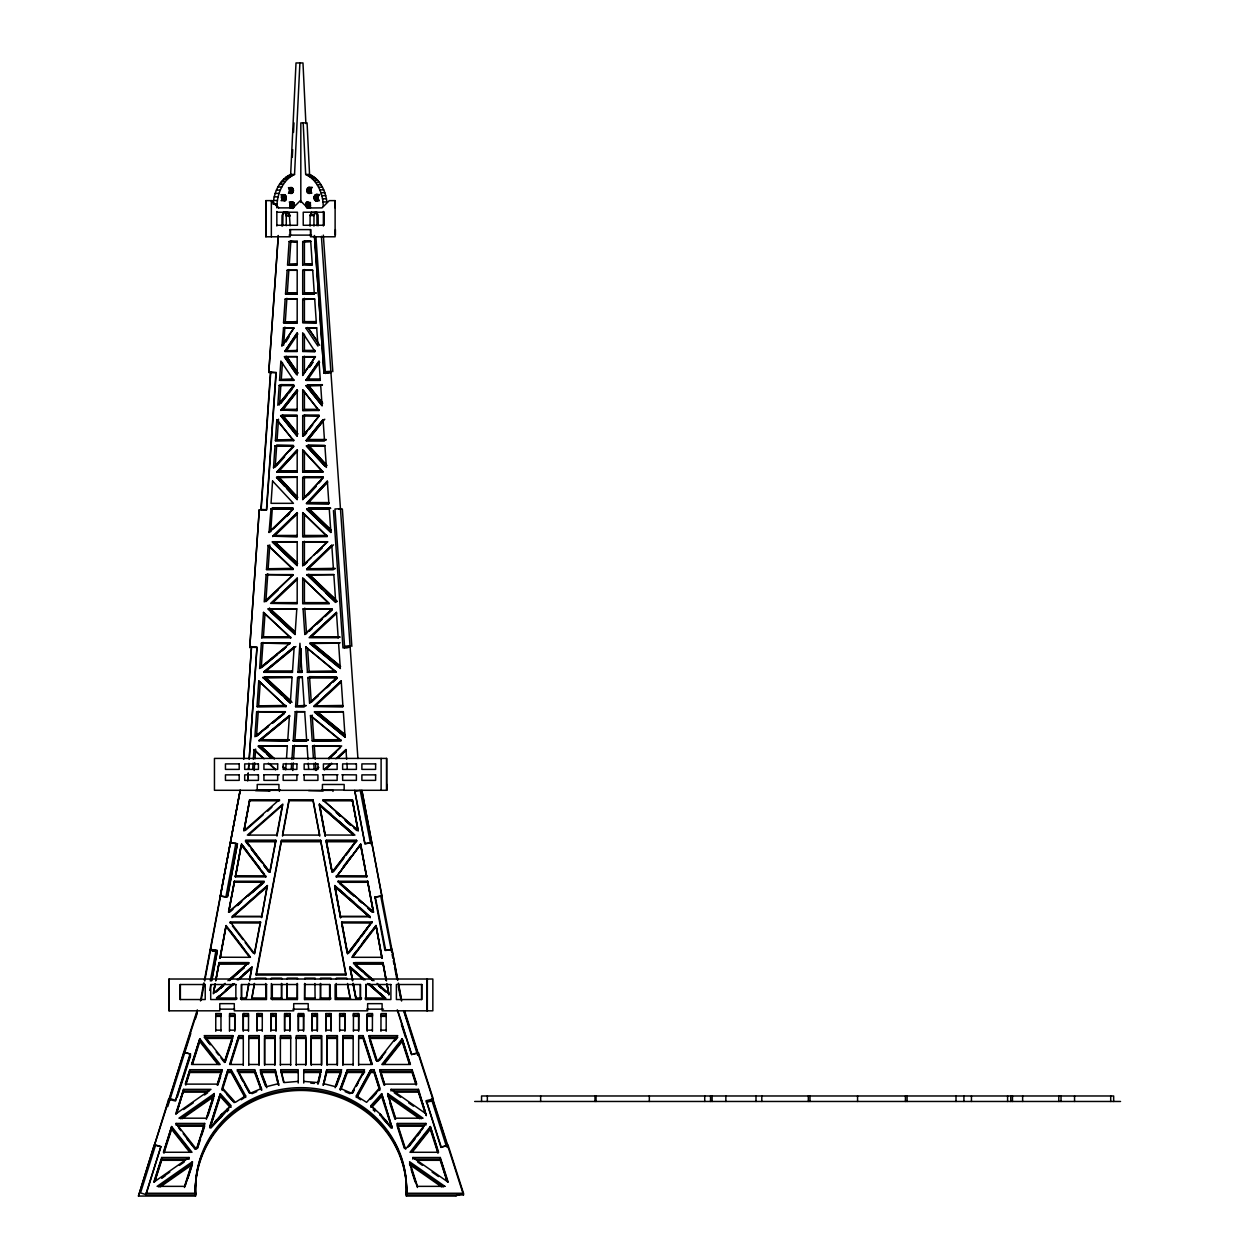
<?xml version="1.0" encoding="UTF-8"?>
<svg xmlns="http://www.w3.org/2000/svg" width="1259" height="1259" viewBox="0 0 1259 1259"><rect width="100%" height="100%" fill="white"/><g stroke="black" fill="none" stroke-linecap="round" stroke-linejoin="round"><path stroke-width="1.5" d="M169.068 1010.82L169.068 979.014L432.844 979.014L432.844 1010.82L382.107 1010.82L382.107 1003.659L367.628 1003.659L367.628 1010.82L308.203 1010.82L308.203 1003.659L293.709 1003.659L293.709 1010.82L234.284 1010.82L234.284 1003.659L219.79 1003.659L219.79 1010.82L169.068 1010.82L169.068 979.014M220.954 1031.294L220.986 1013.574L215.777 1013.574L215.745 1031.294M234.725 1031.294L234.725 1014.707M248.495 1031.294L248.527 1013.574L243.302 1013.574L243.302 1030.161L248.527 1030.161M262.265 1031.294L262.297 1013.574L257.072 1013.574L257.072 1030.161L262.297 1030.161M248.778 1065.334L248.81 1035.638L259.118 1035.638L259.102 1064.469L248.81 1064.469M264.61 1035.638L264.61 1064.469L274.918 1064.469L274.918 1035.638L264.61 1035.638L264.61 1037.29L274.918 1037.29L274.918 1035.638M290.184 229.61L290.184 236.786L265.838 236.786L265.838 200.622L271.645 200.622M270.842 1013.574L270.842 1030.161L276.067 1030.161L276.067 1013.574L270.842 1013.574L270.811 1031.294M284.613 1013.574L284.613 1030.161L289.822 1030.161L289.838 1013.574L284.613 1013.574L284.581 1031.294M297.187 536.602L297.187 512.618L272.715 536.224L297.187 536.602L272.715 536.224M284.314 485.927L276.587 477.287L297.187 477.287L297.187 499.697L286.895 488.681M297.187 410.497L297.187 389.834L280.993 410.104L297.187 410.497L280.993 410.104M297.187 356.643L297.187 375.103L284.503 356.643L297.187 356.643L284.503 356.643M297.187 322.76L297.187 299.075L285.148 299.075L283.543 322.76L297.187 322.76L283.543 322.76M297.187 293.976L297.187 270.276L287.146 270.276L285.525 293.976L297.187 293.976L285.525 293.976M297.187 241.492L297.187 265.177L287.524 265.177L289.129 241.492L297.187 241.885L289.129 241.492M298.383 1013.574L298.383 1030.161L303.592 1030.161L303.592 1013.574L298.383 1013.574L298.352 1031.294M302.695 578.149L302.695 603.785L329.228 603.785L302.695 578.149L329.228 603.391M310.973 557.847L302.695 565.716L302.695 541.716L327.56 541.716L313.743 555.219M302.695 536.602L302.695 512.618L327.214 536.224L302.695 536.602L327.214 536.602L302.695 512.618M302.695 436.306L302.695 415.596L319.251 415.596L302.695 436.306L319.251 415.974L302.695 415.596M302.695 410.497L302.695 389.834L318.905 410.497L302.695 410.497L318.905 410.104M302.695 293.976L302.695 270.276L312.72 270.276L314.325 293.976L302.695 293.976L314.325 293.976M304.41 541.323L304.41 564.961L307.165 562.332M311.256 1035.638L311.256 1064.469L321.564 1064.469L321.564 1035.638L311.256 1035.638L311.256 1037.29L321.564 1037.29L321.564 1035.638M312.153 1013.574L312.153 1030.161L317.362 1030.161L317.362 1013.574L312.153 1013.574L312.122 1031.294M325.924 1013.574L325.924 1030.161L331.133 1030.161L331.133 1013.574L325.924 1013.574L325.876 1031.294M327.057 1035.638L327.057 1064.469L337.365 1064.469L337.365 1035.638L327.057 1035.638L327.057 1037.29L337.365 1037.29L337.365 1035.638M339.647 1031.294L339.678 1013.574L344.903 1013.574L344.903 1030.161L339.678 1030.161M353.134 1065.334L353.181 1035.638L342.873 1035.638L342.873 1064.469L353.181 1064.469M353.417 1031.294L353.449 1013.574L358.673 1013.574L358.673 1030.161L353.449 1030.161M367.187 1031.294L367.187 1014.707M372.396 1031.294L372.444 1013.574L367.219 1013.574L367.219 1030.161L372.444 1030.161M386.167 1031.294L386.214 1013.574L380.989 1013.574L380.958 1031.294M322.43 790.29L322.43 784.483L344.163 784.483L344.163 790.29L386.623 790.29L386.623 758.406L214.455 758.406L214.455 790.29L333.005 790.353L333.005 791.392M427.037 1010.82L427.037 979.014M282.803 225.739L282.929 215.116L284.329 212.047M281.985 226.116L282.016 215.588L283.306 212.267M310.06 226.116L310.092 215.588L311.382 212.267M313.947 226.116L313.979 215.588L315.269 212.267M293.961 207.043L290.074 207.043L290.2 203.124L294.087 203.124C294.795 217.319 284.109 197.836 294.087 203.124M276.838 207.877C276.901 194.972 282.063 180.179 294.543 174.466L299.894 62.95M276.98 204.147L273.093 204.147C274.037 192.438 279.341 179.565 290.656 174.466L296.007 62.95L302.978 62.95L305.89 123.602M292.308 157.281L292.686 149.632M293.504 132.447L293.961 122.894M259.26 509.785L249.754 647.519L259.26 509.785L266.42 510.178L275.926 372.837L268.781 372.444L278.27 235.496M278.27 235.874L268.781 372.444M270.512 371.673L260.975 509.014M248.212 773.105L247.677 780.942L248.212 773.231M248.495 769.17L248.889 763.284M249.172 759.366L256.899 647.519L249.754 647.126M252.681 769.296L253.075 763.08M253.342 759.193L254.019 749.483L264.075 758.784M256.631 711.697L254.9 736.72L285.384 711.697L256.631 711.697L285.384 712.075L272.322 722.808M257.009 706.598L258.756 680.93L286.045 706.598L257.009 706.598L286.045 706.205M259.637 668.56L261.368 643.144L290.121 643.538L261.368 643.144M261.746 638.045L263.493 612.393L290.782 637.668L261.746 637.668M292.938 574.608L266.105 574.608L264.217 601.881L292.938 574.985L265.869 601.235M266.483 569.509L268.136 545.257L293.205 569.131L266.483 569.509L293.205 569.509L268.136 545.651M273.518 467.797L275.013 445.749L293.457 446.127L273.518 467.797L293.457 445.749M275.391 440.65L276.823 419.593L293.646 440.65L275.391 440.65L293.646 440.272M279.183 385.427L277.814 405.288L293.677 385.427L279.183 385.427L293.677 385.427M279.561 380.328L280.867 361.05L293.851 380.328L279.561 380.328L293.851 380.328M254.161 770.477L254.696 762.702M254.963 758.815L255.64 749.089M258.268 711.304L256.521 736.342L260.896 732.754M285.793 705.827L258.646 705.827L260.267 682.11M263.021 642.389L261.274 667.789L277.279 654.68M290.546 637.29L263.399 637.29L265.019 613.574M267.774 573.836L265.869 601.629L278.208 589.889M293.017 568.738L268.151 568.738L269.804 544.879M270.716 531.754L272.337 508.038L293.064 508.038M293.536 439.879L277.09 439.879L278.522 419.216M279.514 404.91L280.899 384.672L293.583 384.672M293.788 379.573L281.276 379.573L282.457 362.561M283.653 345.281L284.896 327.088M296.967 321.989L285.274 321.989L286.895 298.304M296.967 293.205L287.272 293.205L288.893 269.52M296.982 264.421L289.271 264.421L290.892 240.737M285.73 769.674L286.123 763.458M286.533 758.012L287.335 745.957L258.3 745.957L271.22 757.934M287.713 740.859L289.444 715.458L258.961 740.481L287.713 740.859L258.961 740.481M284.581 697.754L290.325 703.073L292.072 677.421L263.037 677.421L281.717 695.094M292.45 672.322L294.181 646.921L263.698 671.944L292.45 672.322L263.698 672.322L294.181 646.921M295.062 634.158L267.774 608.884L296.809 608.884L295.062 634.536L270.654 611.921M291.254 769.375L291.647 763.237M291.915 759.397L292.843 745.957L307.07 745.957L307.999 759.397M293.221 740.859L295.22 711.697L304.694 711.697L306.692 740.859L293.221 740.859L306.692 740.859M295.597 706.598L297.58 677.421L302.317 677.421L304.316 706.598L295.597 706.598L304.316 706.598M297.958 672.322L299.941 643.27L301.94 672.322L297.958 672.322L301.94 672.322M292.796 770.524L293.331 762.86M293.599 759.02L294.527 745.202M308.376 740.103L294.905 740.103L296.904 711.304M306 705.827L297.297 705.827L299.28 676.65L302.443 677.043M302.317 671.551L299.673 671.551L301.263 648.621M251.564 646.528L243.679 759.271L251.485 646.748M261.132 509.801L270.764 372.003L276.24 372.444L266.64 509.785L261.148 509.407M248.495 769.359L248.889 763.536M249.298 757.713L257.041 647.126L251.548 646.748M271.031 508.809L269.033 532.526L293.237 509.187L271.031 508.809L293.237 509.187M283.543 327.859L281.922 346.052L293.882 328.237L283.543 327.859L293.882 328.237M292.796 192.769L288.909 192.769L289.586 190.487L293.473 190.487C288.563 200.968 288.563 180.006 293.473 190.487M306.74 190.487C311.65 180.006 311.65 200.968 306.74 190.487L310.627 190.487L311.776 193.272M310.627 190.487L311.776 187.685L307.888 187.685M289.743 190.487L289.822 189.653M285.478 200.197L281.591 200.197L282.378 197.175L281.434 195.082L285.321 195.082C289.586 208.081 274.525 194.877 285.321 195.082M306.535 202.51L310.422 202.51L310.139 207.058L306.252 207.058C303.954 194.39 316.638 208.679 306.692 207.625L310.58 207.625M313.932 197.458C320.337 186.064 318.716 210.174 313.932 197.458L317.819 197.458L319.125 194.815L315.238 194.815M201.188 1000.181L204.32 983.279M204.729 981.029L240.107 790.196M210.332 980.966L215.997 950.388M235.842 843.294L225.896 897.038L220.482 896.03M200.511 1000.952L203.69 983.027M204.399 980.32L230.192 843.624M213.542 991.809L214.911 984.507M215.934 979.046L219.035 962.616L248.574 962.616L248.574 963.67L219.145 963.764L219.035 962.616M225.66 927.364L220.042 957.233L250.447 957.312L226.164 925.57L220.168 958.367M234.347 881.143L228.524 912.161L264.122 881.237L234.536 881.237L228.682 912.24L262.47 882.433M235.559 875.839L235.559 876.894L241.539 844.097L265.822 876.894L235.37 876.799L240.988 845.875M243.853 830.688L249.675 799.67L244.183 829.917M213.542 992.863L215.258 983.735M215.934 980.084L219.035 963.67L248.574 963.67M220.042 958.272L226.006 926.545L249.298 956.856M228.87 911.39L234.347 882.197L264.122 882.291L252.304 892.615M235.37 876.799L241.335 845.057L264.5 875.288M265.68 999.016L251.643 999.016L254.365 983.484M254.523 983.562L251.816 999.095L251.816 998.057M209.765 990.408L210.851 984.695M211.559 980.887L217.319 950.388L210.222 949.365M220.12 896.975L240.217 790.353L230.366 842.664L237.432 843.703L227.36 897.053L220.294 896.015L220.294 897.069M211.921 980.021L217.319 951.442L212 950.671M227.722 896.188L237.432 843.703M215.368 983.83L213.29 993.729L225.109 983.389M215.714 980.95L219.145 962.71L248.747 962.71L229.547 979.502M249.675 800.724L279.498 800.803L279.498 799.764L249.912 799.764L244.057 830.767L279.325 799.67M248.794 983.373L246.04 999.016L240.5 999.016M249.471 979.722L251.548 968.785M254.397 953.63L260.393 921.887L260.566 923.02L230.129 922.926M261.573 916.583L231.986 916.583L267.427 885.565L261.573 917.622L266.924 887.296M245.458 840.414L275.768 840.414L269.772 872.157L246.622 841.925M276.791 835.016L282.299 805.823M248.952 983.452L246.197 999.095L246.197 998.057L240.5 997.962M249.644 980.855L252.052 967.038L237.29 979.958M275.941 840.493L269.945 872.235L245.662 840.493L275.941 840.493L275.941 841.547L245.662 841.547L249.125 846.079M276.949 836.149L282.803 804.092L247.378 835.095L276.949 835.095M280.993 842.318L256.144 973.994L345.926 974.088L345.926 975.143L320.557 840.414L281.355 840.414M282.724 833.159L288.704 801.527M345.926 974.088L320.715 840.493L281.528 840.493L256.317 975.143L256.317 974.088M282.551 836.149L289.224 799.764L313.035 799.764L319.707 835.095L282.378 835.016M290.971 203.612L291.175 206.822M316.607 197.175L317.111 195.664M303.734 1083.023L303.734 1069.709L321.108 1069.709L317.866 1082.583L303.734 1081.371M317.866 1084.235L321.108 1069.709M318.307 1083.527L320.62 1074.336M326.773 1069.709L323.28 1085.242L326.773 1069.709L341.519 1069.709L335.823 1086.548M323.673 1084.644L326.726 1072.495L341.488 1072.495M167.73 1106.598L190.77 1033.56M195.428 1018.783L197.191 1013.196M227.942 1069.709L222.198 1087.697L235.37 1102.349L245.631 1095.818L231.2 1069.709L227.942 1069.709L222.198 1089.35M243.27 1065.334L243.302 1035.638L238.848 1035.638L229.626 1064.469L243.302 1064.469M209.828 1127.356L219.68 1096.573M230.208 1064.311L238.848 1035.638M210.41 1127.198L220.262 1096.416L229.878 1107.102M222.166 1090.483L227.91 1072.495L231.152 1072.495L244.702 1096.982M230.743 1063.65L238.817 1038.423L243.27 1038.423M153.96 1146.681L168.596 1099.375L175.52 1100.995L190.597 1054.003L183.672 1052.414L197.317 1009.891M168.675 1100.161L183.531 1053.862M154.542 1144.856L168.596 1101.027M183.672 1054.066L197.317 1011.544M138.459 1196.05L153.818 1146.477L138.459 1196.05L195.523 1196.05A105.567 100.673 0 0 1 300.948 1090.451A105.567 100.673 0 0 1 406.389 1196.05L456.026 1196.05M397.23 1009.907L411.504 1054.35L418.413 1052.729L433.269 1099.028L426.345 1100.649L441.201 1146.965L448.125 1145.328L463.485 1193.264L463.485 1194.917L406.421 1194.917A105.567 100.673 0 0 0 300.995 1089.318A105.567 100.673 0 0 0 195.554 1194.917L145.918 1194.917L160.884 1146.619L155.644 1144.95L140.536 1192.887L145.776 1194.539L160.884 1146.619L153.96 1145.029M177.251 1097.234L190.597 1055.656M189.102 1157.509L161.703 1157.509L153.803 1182.17L189.102 1157.509L189.102 1159.177L161.703 1159.177L154.369 1182.059M171.633 1126.537L163.387 1152.268L191.998 1152.268L171.633 1126.537L163.969 1152.095M183.562 1089.365L175.662 1114.01L210.961 1089.365L183.562 1089.365L176.748 1113.286M189.873 1069.709L185.246 1084.125L217.288 1084.125L221.914 1069.709L189.873 1069.709L185.828 1083.968M199.803 1038.722L191.541 1064.469L220.152 1064.469L199.803 1038.722L192.139 1064.28M154.322 1181.54L161.089 1160.42M164.52 1149.735L171.004 1129.512M176.748 1111.634L183.531 1090.499M185.781 1083.464L189.259 1072.652M192.108 1063.761L199.174 1041.712M176.229 1113.9L183.562 1091.018L208.994 1091.018M154.873 1181.43L161.656 1160.31L185.152 1160.31M163.938 1153.228L171.602 1129.323L189.558 1152.032M185.781 1085.116L189.826 1072.495L221.883 1072.495M192.69 1063.572L199.772 1041.523L217.728 1064.233M192.407 1161.695L184.506 1186.356L157.107 1186.356L192.407 1161.695L192.407 1163.363L158.713 1186.875M204.682 1123.437L196.435 1149.184L176.071 1123.437L204.682 1123.437L197.6 1147.154M214.266 1093.552L206.366 1118.197L178.967 1118.197L214.266 1093.552L207.499 1116.324M232.852 1035.638L224.59 1061.368L204.241 1035.638L232.852 1035.638L232.852 1037.29L204.241 1037.29L210.222 1044.86M184.475 1187.489L191.809 1164.606M196.986 1148.476L204.052 1126.412M206.334 1119.33L213.668 1096.447M217.256 1085.258L220.718 1074.446M232.223 1038.612L224.558 1062.502L220.97 1057.969M185.073 1186.246L191.84 1165.11M217.87 1083.968L221.914 1069.709M225.188 1061.18L232.254 1039.131M187.859 1178.581L191.809 1166.259M197.569 1148.287L200.527 1139.096M201.692 1135.429L204.65 1126.238L177.944 1126.238M208.018 1115.71L213.668 1098.1M217.838 1085.116L220.718 1076.099M225.141 1062.313L232.223 1040.264M209.86 1126.223L220.309 1093.646L231.105 1105.654L220.923 1114.892L210.961 1126.915L209.86 1126.223L209.86 1127.875L220.309 1093.646M341.519 1069.709L335.193 1086.596L323.28 1083.59M335.162 1087.729L340.859 1072.526M336.421 1085.998L340.859 1074.179M340.339 1088.421L347.358 1069.709L364.575 1069.709L351.576 1093.221L340.339 1088.421L340.339 1090.074L347.358 1069.709M340.308 1089.554L346.681 1072.542M340.953 1089.507L347.327 1072.495L364.543 1072.495M290.908 207.058L291.018 203.124M316.717 199.803L316.843 195.885M352.457 1092.686L354.314 1089.318M356.171 1085.966L363.615 1072.526M352.504 1093.205L354.361 1089.838M356.218 1086.486L358.075 1083.118M362.718 1074.714L364.575 1071.362L347.358 1071.362M356.344 1095.834L370.791 1069.709L374.033 1069.709L379.777 1087.697L366.605 1102.349L356.344 1095.834L356.344 1097.486L370.791 1069.709M358.123 1093.693L362.623 1085.541M364.433 1082.268L368.95 1074.116M357.21 1096.982L370.76 1072.495L374.002 1072.495L379.746 1090.483M281.922 345.674L293.882 327.859M285.824 342.039L289.082 336.798M297.187 333.163L284.849 351.544L297.187 351.544L297.187 332.785L284.849 351.167L297.187 351.167M297.155 350.789L286.58 350.789L297.879 333.934M302.695 375.103L315.38 356.643L302.695 356.643L302.695 375.481L315.38 356.643M309.698 366.652L312.862 362.025M309.698 367.03L312.862 362.419M306.016 379.95L319.015 361.05L320.321 380.328L306.016 380.328L320.321 380.328M306.016 380.328L319.015 361.427M319.66 362.246L307.747 379.573L320.258 379.573M280.033 184.695L281.638 182.382M210.914 1128.048L228.461 1108.88M371.956 921.966L347.673 953.708L341.693 921.966L371.956 921.966L361.553 936.617M349.986 951.741L359.24 939.639M376.063 925.585L351.796 957.312L382.044 957.312L376.063 925.585L382.044 958.367M352.945 956.856L376.063 926.624M356.423 840.414L332.124 872.141L326.144 840.414L356.423 840.414L356.423 841.453L326.144 841.453L326.144 840.414M356.627 840.493L332.297 872.235L326.317 840.493L356.627 840.493L346.194 855.144M333.462 871.779L343.88 858.166M343.188 866.68L351.277 856.104M360.735 844.097L336.421 876.894L360.735 844.097L366.715 876.894L336.247 876.799L360.53 845.057L366.526 876.799L366.526 875.745M348.664 953.157L371.798 921.887L347.515 953.63L341.693 921.966M352.788 955.723L356.25 951.174M362.041 943.62L370.13 933.045M352.788 956.761L375.922 925.491L381.902 958.272M378.55 1060.991L385.742 1051.91M394.114 1041.303L396.506 1038.282M379.777 1059.999L382.185 1056.962M395.342 1040.312L397.734 1037.29L369.139 1037.29L369.139 1035.638L397.734 1035.638L377.385 1061.368L369.139 1035.638M402.172 1038.738L381.823 1064.469L410.434 1064.469L402.172 1038.738L409.836 1064.28M385.38 1061.054L387.772 1058.032M383.019 1064.61L402.172 1040.39M384.184 1064.233L402.14 1041.523L409.222 1063.572M425.904 1123.437L405.555 1149.184L397.293 1123.437L425.904 1123.437L425.904 1125.09M407.916 1147.279L423.48 1127.608M409.144 1146.288L415.14 1138.718M417.532 1135.697L419.924 1132.659M430.342 1126.537L409.993 1152.284L438.604 1152.284L430.342 1126.537L438.022 1152.095M414.746 1147.358L425.511 1133.729M411.189 1152.41L430.342 1128.19M412.354 1152.032L430.31 1129.323L437.975 1153.228M279.026 404.155L293.677 385.821M280.741 403.006L294.181 386.198M280.741 403.384L286.847 395.751M289.287 392.698L291.726 389.629M280.993 410.497L297.187 389.834M297.108 409.726L282.708 409.726L296.605 391.958M282.708 409.726L297.753 390.904M309.147 429.35L312.688 424.991M306.771 432.64L304.41 435.535L304.41 414.825M306.236 440.272L323.075 419.593L324.507 440.65L306.236 440.65L324.507 440.65M306.236 440.65L323.075 419.593M326.207 439.879L307.951 439.879L322.383 421.781M307.951 439.879L324.775 419.216M224.653 1112.925L215.163 1123.044L215.163 1121.391M370.162 1099.485L379.746 1088.83L374.568 1072.637M371.389 1098.666L376.189 1093.347M381.682 1095.283L370.87 1107.306L370.87 1105.654L381.682 1093.63L392.116 1127.875L381.682 1093.63M372.034 1107.102L381.634 1096.432L391.502 1127.198M276.539 465.201L284.534 456.545M289.853 450.769L293.851 446.426M284.534 456.923L275.217 467.042L276.712 444.978L293.331 445.371M276.949 471.795L297.187 449.809L297.187 472.172L276.949 472.172L297.187 471.795M276.949 472.172L297.187 450.187M296.384 451.792L278.632 471.023L297.077 471.023M297.643 450.801L278.632 471.417L297.077 471.417M302.695 499.304L323.311 477.287L302.695 477.287L302.695 499.697L323.311 477.665L302.695 477.665M305.701 497.163L315.993 486.147M318.574 483.393L321.155 480.639M308.266 494.803L315.993 486.541M327.34 481.41L306.441 503.71L328.882 503.71L306.441 503.332L327.34 481.017L328.882 503.71M309.478 501.161L326.427 483.047M327.718 482.04L308.172 502.939L328.709 502.939M283.385 180.289L291.49 174.466M269.033 532.148L293.237 508.809M273.408 528.78L289.57 513.231M286.879 516.206L289.57 513.609M272.715 536.602L297.187 513.011M297.03 535.846L274.399 535.846L289.381 521.037M292.104 518.409L296.195 514.475M274.399 535.846L297.549 513.546M327.56 541.716L302.695 565.716M316.827 553.142L322.335 547.885M306.677 569.131L331.794 545.257L333.446 569.509L306.677 569.509L333.446 569.509M297.187 578.51L272.369 602.636L297.014 602.636M306.677 569.509L331.794 545.257M297.517 579.093L272.369 603.014L297.014 603.014M335.114 568.36L308.392 568.738L333.462 544.879M304.82 634.158L332.156 608.884L303.073 608.884L332.156 609.262L304.82 634.536L303.073 608.884M309.415 631.105L312.279 628.446M316.591 624.464L322.335 619.145M325.215 616.485L332.392 609.828M338.199 638.045L336.452 612.393L309.116 637.668L338.199 637.668M310.548 636.724L336.452 612.393M336.672 613.338L310.816 637.29L339.851 637.29M309.572 703.073L336.924 677.421L307.825 677.421L309.572 703.073L336.924 677.798L307.825 677.798M318.448 695.66L311.272 702.317L309.525 676.65L336.625 677.043M327.072 687.682L329.952 685.022M332.817 682.362L337.129 678.365M341.205 680.93L313.869 706.205L342.952 706.598L313.869 706.598L341.205 680.93L342.952 706.598M342.653 705.449L315.553 705.827L341.409 681.89M315.773 769.91L318.653 767.25M328.725 757.934L341.677 745.957L312.578 745.957L339.741 746.351M318.653 767.628L316.009 770.477L315.474 762.702M328.945 758.5L340.229 747.673M328.945 758.878L336.122 752.237M324.381 769.422L330.126 764.103M335.885 758.784L345.957 749.483L346.634 759.193M324.381 769.816L331.573 763.159M337.522 758.028L345.957 749.86M326.034 769.044L331.778 763.725M337.522 758.406L346.146 750.427M214.675 992.344L223.52 984.585M227.942 980.714L248.574 962.616M216.139 992.092L223.52 985.64M229.406 980.462L244.152 967.541M219.459 995.381L216.501 997.962L236.96 998.057M225.345 990.219L229.767 986.332M243.034 974.702L250.415 968.25M238.612 979.628L250.415 969.304M245.332 830.452L263.068 814.935M267.679 811.142L271.928 807.176M248.857 834.859L282.645 805.052M230.004 911.925L232.946 909.328M237.384 905.457L241.807 901.586M247.708 896.408L262.47 883.488M237.542 905.536L240.485 902.955M256.93 894.519L259.889 891.939M233.308 916.253L267.427 885.565M231.986 917.622L267.427 886.619M220.687 988.315L223.63 985.734M229.547 980.556L244.309 967.636M232.852 983.846L216.611 999.095L234.331 983.594L216.501 999.016L236.802 999.016M238.769 979.722L252.052 967.038M259.637 668.167L290.121 643.144M261.085 667.364L285.762 647.11M262.738 666.216L286.013 647.157M281.638 651.108L284.55 648.731M266.798 669.977L294.433 647.346M295.896 646.528L265.35 671.551L292.23 671.551M256.348 735.901L269.41 725.184M257.985 734.768L268.167 726.427M272.526 722.839L284.156 713.318M265.256 729.181L268.167 726.805M272.526 723.233L284.156 713.696M258.961 740.859L289.444 715.836M289.397 740.103L260.597 740.103L267.868 733.761M270.779 731.369L289.68 715.883M260.597 740.103L289.68 716.261M183.641 1109.557L193.272 1102.821M204.509 1094.984L207.719 1092.749M191.761 1110.375L196.577 1107.007M180.572 1118.732L214.266 1095.204M182.13 1118.747L214.235 1096.337M161.829 1178.219L165.039 1175.969M161.781 1177.7L169.808 1172.098M179.439 1165.378L184.255 1162.01M160.271 1186.907L192.375 1164.496M241.209 1099.752L244.136 1097.895M392.116 1126.223L391.03 1126.915L381.068 1114.892L370.87 1105.654M261.636 1088.421L250.415 1093.221L237.4 1069.709L254.617 1069.709L261.636 1090.074L254.617 1069.709M251.973 1093.678L256.789 1091.616M413.519 1054.271L417.012 1053.169L403.604 1010.662M431.821 1100.13L426.565 1101.782L440.965 1147.437L446.205 1145.784M456.167 1195.672L461.423 1194.02M278.711 1083.59L266.782 1086.596L260.456 1069.709L275.217 1069.709L278.711 1085.242L275.217 1069.709M433.269 1100.681L426.345 1102.302L426.345 1100.649M370.382 842.743L364.984 843.782L354.818 791.47L360.216 790.416L370.587 843.766M380.753 896.093L375.355 897.132L385.726 950.482L391.124 949.428M374.899 898.092L374.899 897.053L381.949 896.015L361.852 790.259L397.687 980.415M298.241 1081.371L284.109 1082.583L280.867 1069.709L298.241 1069.709L298.241 1083.023M325.357 371.673L330.834 371.295M325.389 372.066L330.865 371.688M340.449 508.636L334.957 509.014L344.698 648.243M344.573 646.371L350.049 645.977M344.588 646.764L350.081 646.386M323.956 373.215L331.101 372.444L323.956 373.215L314.435 235.874M338.765 509.218L342.354 509.014L351.843 646.371M346.555 647.708L350.112 647.126L342.983 647.913L333.446 510.572M290.656 174.466L294.543 174.466M305.669 174.466L309.557 174.466C320.179 179.156 325.53 190.975 326.899 201.928L323.012 201.928C321.643 190.975 316.308 179.156 305.669 174.466L303.183 122.894M307.825 175.52L311.713 175.52M288.169 175.709L292.057 175.709M309.919 176.842L313.806 176.842M285.793 177.314L289.68 177.314M311.902 178.448L315.789 178.448M283.558 179.282L287.445 179.282M313.774 180.289L317.661 180.289M281.465 181.564L285.352 181.564M315.521 182.382L319.408 182.382M279.577 184.16L283.464 184.16M317.126 184.695L321.014 184.695M277.877 187.009L281.764 187.009M308.439 187.371L312.326 187.371M318.558 187.198L322.446 187.198M288.437 187.685L292.324 187.685M292.796 188.205L288.909 188.205L290.042 192.092M307.416 188.205L311.303 188.205M289.271 188.866L293.158 188.866M307.054 188.866L310.942 188.866M289.507 189.653L293.394 189.653M306.818 189.653L310.705 189.653M319.833 189.889L323.72 189.889M276.413 190.109L280.301 190.109M289.507 191.321L293.394 191.321M306.818 191.321L310.705 191.321M289.271 192.092L293.158 192.092M307.054 192.092L310.942 192.092M307.416 192.769L311.303 192.769M320.919 192.721L324.806 192.721M288.437 193.272L292.324 193.272M275.186 193.414L279.073 193.414M280.914 194.704L284.802 194.704M315.804 194.563L319.692 194.563M314.734 195.255L318.621 195.255M281.874 195.664L285.762 195.664M321.816 195.696L325.703 195.696M314.325 195.885L318.212 195.885M282.189 196.373L286.076 196.373M314.058 196.624L317.945 196.624M274.226 196.876L278.113 196.876M282.378 197.175L286.265 197.175M282.394 198.009L286.281 198.009M313.947 198.292L317.835 198.292L319.298 200.763L315.411 200.763M282.268 198.828L286.155 198.828M322.524 198.78L326.411 198.78M314.136 199.095L318.023 199.095M282 199.583L285.887 199.583M314.451 199.803L318.338 199.803M273.518 200.48L277.405 200.48M314.892 200.37L318.779 200.37M281.087 200.653L284.975 200.653M310.469 229.61L310.469 236.786L335.114 236.786L335.114 200.622L329.307 200.622L322.068 207.877L307.212 208.003M289.287 202.054L293.174 202.054M289.79 202.51L293.677 202.51M306.126 203.124L310.013 203.124M290.467 203.879L294.354 203.879M305.858 203.879L309.745 203.879M290.593 204.698L294.48 204.698M305.732 204.698L309.62 204.698M290.577 205.532L294.464 205.532M305.748 205.532L309.635 205.532M290.388 206.334L294.276 206.334M305.937 206.334L309.824 206.334M289.633 207.625L293.52 207.625M271.346 236.786L271.346 200.637L278.585 207.877L293.079 207.877L300.319 200.622L307.574 207.877M276.838 212.22L297.423 212.22L297.423 225.267L276.838 225.267M284.739 212.047L289.24 212.913L290.152 225.739M311.178 212.551L315.065 212.551M284.959 212.315L289.051 212.598M285.163 212.598L289.24 212.913M310.281 214.644L314.168 214.644M285.352 212.913L286.155 215.116L290.042 215.116M310.092 215.588L313.979 215.588M286.155 215.116L286.249 216.06L290.137 216.06M289.68 229.61L310.768 229.61L310.768 235.118M289.114 235.118L311.571 235.118M290.892 241.114L297.313 241.114M304.41 241.114L310.863 241.114M302.695 264.799L312.326 265.177L310.721 241.492L302.695 241.492L302.695 265.177M302.695 241.885L310.721 241.492M296.982 264.028L289.271 264.421M304.41 264.028L312.153 264.028M312.153 264.421L304.41 264.421L304.41 240.737M296.967 292.828L287.272 293.205M304.41 292.828L316.072 292.828M316.072 293.205L304.41 293.205L304.41 269.52M316.324 322.76L314.703 299.075L302.695 299.075L302.695 322.76L316.324 322.76L302.695 322.383M302.695 299.453L314.703 299.075M296.967 321.612L285.274 321.989M304.41 321.612L316.119 321.612M316.119 321.989L304.41 321.989L304.41 298.304M306 327.859L316.701 327.859L317.945 346.052L306 328.237L316.701 327.859M297.155 350.395L286.58 350.789M304.41 350.395L314.986 350.395M314.986 350.789L304.41 350.789L304.41 334.249M302.695 351.167L315.018 351.544L302.695 351.544L302.695 332.785L315.018 351.544M302.695 357.037L315.38 357.037M292.009 379.179L281.276 379.573M307.747 379.179L320.258 379.179M322.572 403.384L307.92 385.049L322.414 384.672M293.583 385.049L280.899 384.672M307.92 385.049L322.414 385.049M306.205 385.427L320.699 385.427L322.084 405.681L306.205 385.821L322.084 405.681M306.205 385.821L320.699 385.427M282.708 409.348L297.108 409.348M304.41 409.348L317.016 409.348M318.81 409.726L304.41 409.726L304.41 391.297M297.077 415.202L282.346 415.202L297.738 434.087M304.41 415.202L319.125 415.202M280.631 415.596L297.187 415.596L297.187 436.306L280.631 415.596L297.187 435.913M280.631 415.974L297.187 415.974M293.536 439.501L277.09 439.879M307.951 439.501L326.207 439.501M326.758 465.201L308.14 444.978L324.743 445.371M324.885 445.749L306.425 445.749L326.396 467.419L324.885 445.749L306.425 446.127L325.058 466.349M293.457 446.127L275.013 445.749M304.41 471.023L320.982 471.023M322.823 471.417L304.41 471.417L304.41 451.257M302.695 471.795L322.965 471.795L302.695 449.793L302.695 472.172L322.965 472.172L302.695 450.187M297.045 476.893L278.286 476.893L297.628 497.557M304.41 476.893L323.138 476.893M276.587 477.665L297.187 477.287M308.172 502.561L328.709 502.561M308.361 508.038L330.566 508.038M293.064 508.431L272.337 508.038M330.566 508.431L308.361 508.431L331.211 530.464M306.645 508.809L329.26 508.809L330.881 532.526L306.645 509.187L330.881 532.148M306.645 509.187L329.26 508.809M274.399 535.453L297.03 535.453M304.41 535.453L327.01 535.453M327.01 535.846L304.41 535.846L304.41 513.829M297.187 542.094L272.353 542.094L297.187 565.716L297.187 541.716L272.353 541.716L297.187 565.338M327.56 542.094L302.695 541.716M293.017 568.36L268.151 568.738M308.392 568.738L335.114 568.738M322.021 589.338L306.928 574.608L333.824 574.608L335.728 602.384L326.128 593.257M292.938 574.985L266.105 574.608M306.928 574.985L333.824 574.608M304.41 602.636L327.198 602.636M327.198 603.014L304.41 603.014L304.41 579.313M269.709 609.262L296.809 608.884M290.546 636.897L263.399 637.29M310.816 636.897L339.851 636.897M263.021 642.767L289.9 642.767M340.229 642.767L311.477 642.767L340.512 666.609M340.323 668.56L338.577 643.144L309.777 643.144L340.323 668.183M265.35 671.173L292.23 671.173M302.317 671.173L299.673 671.551M334.06 671.173L309.147 671.551L335.98 671.551M336.247 671.944L307.448 672.322L336.247 671.944L305.701 646.906L336.247 672.322M291.836 677.043L264.689 677.043L292.025 702.317M263.037 677.798L292.072 677.421M285.793 705.449L258.646 705.827M306 705.449L297.297 705.827M315.553 705.827L342.653 705.827M314.53 711.697L343.345 711.697L345.076 737.097L314.53 712.075L345.076 737.097M314.53 712.075L343.345 711.697M260.597 739.71L289.397 739.71M308.376 739.71L294.905 740.103M340.717 739.71L313.884 739.71L340.717 740.103M312.201 740.859L341 740.481L310.469 715.458L312.201 740.859L341 740.859L310.469 715.836M263.886 774.757L279.372 774.757M298.147 774.757L283.165 774.867L283.165 780.36L296.904 780.36L296.904 774.867M303.608 774.757L317.913 774.867L317.913 780.36L304.159 780.36L304.159 774.867M322.493 774.757L338.01 774.757M341.897 774.757L356.391 774.867L356.391 780.36L342.637 780.36L342.637 774.867M256.411 789.991L280.316 789.991M321.627 789.991L344.258 789.991M255.561 790.652L270.04 791.03M308.628 790.652L323.122 791.03M352.394 799.764L322.76 799.764L358.233 830.783L352.394 799.764L357.886 829.996M322.76 800.803L352.394 800.803M325.121 835.016L354.912 835.095L319.44 804.092L325.294 836.149M245.458 841.453L275.768 841.453L275.768 840.414M281.355 841.453L320.557 841.453L320.557 840.414M356.627 841.547L326.317 841.547L326.317 840.493M235.37 875.745L265.822 875.839M336.247 875.745L366.715 875.839M338.12 881.237L367.722 881.237L373.561 912.256L338.12 881.237L351.418 893.921M338.12 882.291L367.722 882.291L373.215 911.469M233.686 916.489L261.416 916.489M368.242 916.489L340.497 916.489L340.497 917.543L334.642 886.525L370.083 917.543M340.67 916.583L370.24 916.583L334.815 885.565L340.67 917.622L334.815 885.565M230.287 921.966L260.566 921.966L254.57 953.708L230.287 921.966L230.287 923.02M341.519 922.926L371.956 923.02M355.18 962.616L382.925 962.616L386.025 980.084M355.18 963.67L382.925 963.67L386.135 980.179M353.496 963.764L383.051 963.764L382.925 962.616M256.144 975.048L345.769 975.048M236.157 984.522L210.709 984.522L210.709 999.536L235.858 999.536L235.858 984.522M266.798 984.522L241.35 984.522L241.35 999.536L266.499 999.536L266.499 984.522M297.454 984.522L271.991 984.522L271.991 999.536L297.14 999.536L297.281 983.484M304.458 984.522L329.905 984.522L329.905 999.536M251.643 997.962L265.854 998.057M271.173 997.962L281.654 998.057M286.989 997.962L297.454 998.057M304.615 997.962L315.096 998.057M320.431 997.962L330.897 998.057M336.232 997.962L350.427 998.057L350.427 999.095L347.547 983.484M361.585 998.057L355.872 997.962L356.045 999.095L353.118 983.373M365.126 997.962L385.569 998.057L385.569 999.095L367.88 983.594M271.173 999.016L281.481 999.016L281.481 983.484M297.281 999.016L286.989 999.016L286.989 983.484M304.615 999.016L314.923 999.016M330.739 999.016L320.431 999.016L320.431 983.484M336.232 999.016L350.27 999.016L350.27 997.962M361.427 999.016L355.872 999.016L353.118 984.412M365.126 999.016L385.474 999.016M219.695 1009.151L234.662 1009.151M292.906 1009.151L309.006 1009.151M366.81 1009.151L383.491 1009.151M220.986 1015.226L215.777 1015.226L215.777 1013.574M229.547 1015.226L234.756 1015.226M243.302 1015.226L248.527 1015.226M257.072 1015.226L262.297 1015.226M270.842 1015.226L276.067 1015.226M284.613 1015.226L289.838 1015.226M298.383 1015.226L303.592 1015.226M312.153 1015.226L317.362 1015.226M325.924 1015.226L331.133 1015.226M339.678 1015.226L344.903 1015.226M353.449 1015.226L358.673 1015.226M367.219 1015.226L372.444 1015.226M380.989 1015.226L386.214 1015.226M215.745 1016.359L220.954 1016.359L220.986 1013.574M229.5 1016.359L234.725 1016.359M243.27 1016.359L248.495 1016.359M257.041 1016.359L262.265 1016.359M270.811 1016.359L276.02 1016.359M284.581 1016.359L289.79 1016.359M298.352 1016.359L303.561 1016.359M312.122 1016.359L317.331 1016.359M325.876 1016.359L331.101 1016.359M344.872 1016.359L339.647 1016.359L339.678 1013.574M358.642 1016.359L353.417 1016.359L353.449 1013.574M367.187 1016.359L372.396 1016.359L372.444 1013.574M380.958 1016.359L386.167 1016.359L386.214 1013.574M215.777 1030.161L220.986 1030.161M229.547 1030.161L234.756 1030.161L234.756 1013.574L229.547 1013.574L229.5 1031.294M380.989 1030.161L386.214 1030.161M358.673 1064.469L372.349 1064.469L363.127 1035.638L358.673 1035.638L358.642 1065.334M238.848 1037.29L243.302 1037.29M248.81 1037.29L259.118 1037.29L259.118 1035.638M280.411 1037.29L290.719 1037.29M296.211 1037.29L305.764 1037.29M353.181 1037.29L342.873 1037.29L342.873 1035.638M358.673 1037.29L363.127 1037.29L371.767 1064.311M206.114 1038.423L232.805 1038.423M248.778 1038.423L259.071 1038.423L259.071 1065.334M280.379 1038.423L290.687 1038.423M296.18 1038.423L305.732 1038.423L305.732 1065.334M353.134 1038.423L342.841 1038.423L342.841 1065.334M358.642 1038.423L363.096 1038.423L371.169 1063.65M369.107 1038.423L395.798 1038.423M280.411 1064.469L290.719 1064.469M296.211 1064.469L305.764 1064.469L305.764 1035.638L296.211 1035.638L296.18 1065.334M380.061 1069.709L412.118 1069.709L416.745 1084.125L384.687 1084.125L380.061 1069.709L384.656 1085.258M189.873 1071.362L221.914 1071.362M227.942 1071.362L231.2 1071.362L245.631 1097.486L245.631 1095.818M254.617 1071.362L237.4 1071.362L237.4 1069.709M275.217 1071.362L260.456 1071.362L260.456 1069.709M298.241 1071.362L280.867 1071.362L280.867 1069.709M303.734 1071.362L321.108 1071.362M326.773 1071.362L341.519 1071.362M370.791 1071.362L374.033 1071.362L379.777 1089.35M380.061 1071.362L412.118 1071.362L416.162 1083.983M239.289 1072.495L254.586 1072.495L260.959 1089.507M260.424 1072.495L275.186 1072.495L278.239 1084.644M280.836 1072.495L298.21 1072.495M303.702 1072.495L321.076 1072.495M380.029 1072.495L412.071 1072.495L416.131 1085.116M391.03 1091.018L391.03 1089.365L418.429 1089.365L426.329 1115.663L418.429 1091.018L392.981 1091.018M183.531 1092.151L207.011 1092.151M394.901 1092.151L418.381 1092.151L425.164 1113.286M474.674 1101.468L1120.541 1101.468M204.682 1125.09L176.071 1125.09L176.071 1123.437M397.293 1123.437L397.293 1125.09L424 1125.09M423.968 1126.223L397.262 1126.223L404.344 1148.287M412.873 1157.525L440.288 1157.525L448.188 1182.17L412.873 1157.525L412.873 1159.177M414.841 1159.177L440.288 1159.177L447.637 1182.059M416.76 1160.31L440.241 1160.31L447.024 1181.43M195.523 1196.05L195.554 1193.264A105.567 100.673 0 0 1 300.995 1087.666A105.567 100.673 0 0 1 406.421 1193.264L463.485 1193.264M145.918 1193.264L195.554 1193.264M310.768 1083.118L314.309 1083.417M230.397 842.586L235.795 843.593M210.583 949.475L215.981 950.466M212.189 950.828L215.793 951.505M184.837 1052.351L190.078 1054.003L175.489 1100.303L170.233 1098.651M345.123 1091.616L349.923 1093.678M357.776 1097.895L360.703 1099.752M391.03 1089.365L426.329 1114.01M394.193 1092.749L400.614 1097.218M408.64 1102.821L413.456 1106.189M387.709 1093.552L423.024 1118.197L395.609 1118.197L387.709 1093.552L387.709 1095.204L421.419 1118.732M387.678 1096.337L419.766 1118.747M417.658 1162.01L422.473 1165.378M432.105 1172.098L438.525 1176.583M443.278 1186.891L409.568 1163.363L417.437 1187.489M409.537 1164.496L441.626 1186.891M338.86 667.364L309.777 643.538L338.577 643.144M312.94 643.585L340.512 666.216M317.677 712.122L345.249 734.752M317.677 712.5L345.249 735.146M336.059 812.433L340.497 816.32M344.935 820.191L350.836 825.369M353.795 827.95L356.753 830.531M319.44 805.13L353.433 834.859M339.442 882.433L373.404 912.161L367.549 881.143M339.442 883.488L354.204 896.408M368.966 909.328L371.924 911.909L367.659 908.132M339.08 889.358L344.982 894.519M349.42 898.391L353.842 902.278M354.818 963.922L374.017 980.714M378.44 984.585L388.779 993.634M356.297 966.251L362.199 971.429M365.157 974.01L372.538 980.478M378.44 985.64L385.836 992.092M363.316 978.573L350.018 966.943L352.599 980.855L350.018 967.998L363.316 979.628M369.217 983.751L375.135 988.913M379.557 992.8L383.995 996.672M367.754 983.499L383.995 997.726M373.451 1108.88L374.757 1110.013M324.067 800.96L358.012 830.688L352.158 799.67L352.158 800.724M337.349 813.644L340.308 816.225M346.209 821.387L350.632 825.274M328.127 811.756L331.086 814.337M338.466 820.805L353.228 833.726M353.228 834.764L319.267 805.052L325.121 836.055M358.799 900.374L361.742 902.955M334.815 886.619L370.24 917.622M372.664 979.502L353.496 962.71L383.051 962.71L386.482 980.95M377.086 983.389L388.889 993.729L387.174 984.601M354.975 965.055L372.664 980.556M378.566 985.718L381.508 988.315M363.458 979.722L350.191 967.038L364.937 979.958M369.359 983.846L385.569 998.057M269.442 608.113L295.346 632.065M269.442 608.49L295.346 632.443M290.782 638.045L263.493 612.393M264.689 676.65L290.577 700.602M263.037 677.421L290.325 703.073M286.045 706.598L258.756 680.93M261.368 746.524L274.32 758.5M282.945 766.479L285.824 769.139M259.921 745.58L274.32 758.878M282.945 766.873L285.824 769.532M264.044 751.67L258.3 746.351L287.335 745.957M266.924 754.33L271.22 758.311M269.819 764.103L275.564 769.438M254.019 749.86L262.627 757.839M268.387 763.159L275.564 769.816M275.422 542.251L297.533 563.261M310.044 575.143L334.642 598.529M275.422 542.645L297.533 563.639M308.675 574.23L337.381 601.503M306.928 574.608L335.728 602.384M309.714 509.344L331.211 530.086M271.346 200.622L278.585 207.877M278.286 476.516L297.628 497.163M276.587 477.287L297.187 499.304M308.14 445.371L326.758 465.594M382.201 1117.315L390.998 1128.048M382.232 1117.835L386.828 1123.044L386.828 1121.391M222.166 1088.83L232.946 1100.822M226.982 1094.669L234.174 1102.664M220.309 1095.299L231.105 1107.306M316.717 212.047L318.118 215.116L318.244 225.739M315.49 212.047L316.89 215.116L317.016 225.739M282.346 414.825L297.738 433.71M276.823 419.987L293.646 440.65M307.92 384.672L322.572 403.006M318.905 410.497L302.695 389.834M206.602 1039.792L208.994 1042.83M216.17 1051.91L218.578 1054.932M199.803 1040.375L218.956 1064.61M178.432 1127.608L180.824 1130.629M183.216 1133.667L195.192 1148.806M186.851 1138.718L195.224 1149.31M178.778 1136.751L188.362 1148.869M171.633 1128.19L190.801 1152.41M251.249 849.022L259.354 859.598M263.981 865.641L268.623 871.684M242.499 845.529L248.291 853.083M250.604 856.104L259.873 868.191M262.187 871.212L264.5 874.234M251.438 849.101L261.856 862.698M264.17 865.736L268.797 871.779M265.822 876.894L241.539 844.097M232.443 925.963L243.003 939.655M245.159 942.582L253.421 953.252M230.633 931.534L244.514 949.664M247.976 954.212L250.289 957.233M287.288 357.414L297.864 372.806M286.234 356.266L297.864 373.183M284.503 357.037L296.133 373.954M308.801 328.709L317.504 341.661M307.715 327.482L319.676 345.281M238.297 1072.526L249.439 1092.686M241.13 1078.082L242.987 1081.434M244.844 1084.802L249.487 1093.205M232.962 1074.116L234.772 1077.374M239.289 1085.541L241.083 1088.799M261.054 1072.526L266.751 1087.729M261.085 1073.046L266.153 1086.548M261.054 1074.179L265.492 1085.998M255.231 1072.542L260.959 1087.855M316.985 199.583L316.591 198.009M404.627 1011.024L418.271 1053.547M418.413 1054.381L447.984 1146.162M404.029 1010.835L418.271 1055.199L418.413 1052.729M401.401 1024.511L405.555 1037.479M402.738 1041.697L409.804 1063.761M412.653 1072.652L416.131 1083.464M418.948 1092.261L425.164 1111.634M430.893 1129.512L437.377 1149.735M440.807 1160.42L447.574 1181.54M369.69 1038.612L376.803 1061.18M388.244 1096.447L395.578 1119.33M397.293 1125.09L404.926 1148.476M369.69 1040.264L376.173 1060.487M380.611 1074.305L384.074 1085.116M389.928 1103.388L395.011 1119.22M411.221 1169.768L415.187 1182.091M448.708 1148.822L463.485 1194.917M363.678 1038.565L371.751 1063.792M417.107 1053.484L417.61 1055.105M431.428 1098.934L446.567 1146.933M397.781 1010.458L411.772 1054.837M281.292 1072.684L283.637 1082.394M380.722 895.904L391.612 951.914M392.068 954.275L392.808 958.083M393.312 960.68L394.067 964.614M394.555 967.117L396.679 978.054M398.332 986.489L400.598 998.182M397.687 979.36L392.021 949.365L384.924 950.388L374.899 897.053M398.395 983.122L401.574 999.992M398.395 984.16L401.574 1001.047M360.735 845.151L366.715 876.894M388.889 994.767L386.828 983.83L388.779 994.689M319.44 804.092L325.294 835.095M350.191 967.038L352.599 979.817M353.291 983.468L356.045 998.057M326.144 841.453L331.432 869.465M341.866 924.798L347.154 952.811M347.547 984.522L350.27 999.016M319.707 836.149L312.862 799.67L313.035 800.803L289.051 800.724L289.051 799.67M323.327 235.118L332.817 371.673M321.407 236.299L357.918 758.5M315.915 236.692L325.483 373.514M314.435 235.496L323.956 372.837M346.902 763.08L347.311 769.296M304.788 608.113L306.535 633.765M307.558 648.07L309.147 671.551M312.153 715.081L313.884 740.103M314.262 745.202L315.206 759.193M305.701 646.906L307.448 672.322M312.578 745.957L313.397 758.012M313.79 763.458L314.199 769.674M308.266 763.237L308.66 769.375M323.012 201.928L323.28 206.397M309.557 174.466L307.07 122.894L300.822 122.894L300.822 202.431M317.819 197.458L317.835 198.292M286.249 216.06L286.265 225.739M1113.664 1101.468L1113.664 1095.975L481.552 1095.975L481.552 1101.468M1110.706 1095.975L1110.706 1101.468M1074.556 1095.975L1074.556 1101.468M1061.022 1095.975L1061.022 1101.468M1058.803 1095.975L1058.803 1101.468M1022.654 1095.975L1022.638 1101.468M1012.472 1095.975L1012.472 1101.468M1010.772 1095.975L1010.772 1101.468M1007.593 1095.975L1007.593 1101.468M971.444 1095.975L971.444 1101.468M963.922 1095.975L963.922 1101.468M956.006 1095.975L956.006 1101.468M907.094 1095.975L907.094 1101.468M905.426 1095.975L905.426 1101.468M857.568 1095.975L857.568 1101.468M809.993 1095.975L809.993 1101.468M808.325 1095.975L808.325 1101.468M761.805 1095.975L761.805 1101.468M755.998 1095.975L755.998 1101.468M725.861 1095.975L725.861 1101.468M712.106 1095.975L712.106 1101.468M710.532 1095.975L710.532 1101.468M704.725 1095.975L704.725 1101.468M649.329 1095.975L649.329 1101.468M596.042 1095.975L596.042 1101.468M594.988 1095.975L594.988 1101.468M540.646 1095.975L540.646 1101.468M487.343 1095.975L487.343 1101.468M448.125 1145.328L447.984 1147.815L433.348 1102.16L433.269 1099.028M440.288 1157.525L440.288 1159.177M427.336 979.014L427.336 1010.82M421.545 984.522L421.545 999.536M418.429 1089.365L418.381 1092.151M412.118 1069.709L412.118 1071.362M406.421 1193.264L406.389 1196.05M391.864 949.27L392.021 950.419M386.922 784.483L386.922 789.991M386.623 758.406L386.623 790.29M385.742 1120.069L385.742 1121.722M381.949 896.015L381.949 897.069M381.792 895.92L381.792 896.975M381.115 758.406L381.115 790.29M381.068 1114.892L381.068 1116.544M379.872 1113.68L379.872 1115.332M374.789 1108.88L374.757 1111.666M374.033 1069.709L374.033 1071.362M373.482 1107.731L373.451 1110.532M371.877 843.719L371.877 842.664L364.811 843.703L354.739 790.353L354.739 791.392M371.972 1014.707L371.972 1016.359M371.72 842.57L371.72 843.624M367.722 881.237L367.722 882.291M366.054 984.522L366.054 999.536M363.127 1035.638L363.127 1037.29M360.562 999.536L360.562 984.522L335.114 984.522L335.114 999.536L360.263 999.536L360.263 984.522M358.673 1013.574L358.642 1031.294M357.808 1013.574L357.761 1016.359M346.697 979.187L346.697 978.133L336.389 978.133L336.389 979.187M344.903 1013.574L344.872 1031.294M343.597 1013.574L343.565 1016.359M337.333 1065.334L337.333 1038.423L327.025 1038.423L327.025 1065.334M337.144 774.867L337.144 780.36L323.406 780.36L323.406 774.867M336.232 983.484L336.389 999.095M335.413 229.61L335.413 235.118M335.099 200.622L335.114 207.877M331.133 1013.574L331.101 1031.294M330.897 979.187L330.897 978.133L320.589 978.133L320.589 979.187M329.606 984.522L329.606 999.536L304.458 999.536L304.615 983.484M329.402 1013.574L329.354 1016.359M323.374 211.496L323.374 225.99M321.533 1065.334L321.533 1038.423L311.225 1038.423L311.225 1065.334M320.715 840.493L320.715 841.547L281.528 841.547L281.528 840.493M320.589 983.562L320.589 999.095M317.362 1013.574L317.331 1031.294M315.191 1013.574L315.191 1015.226M315.096 979.187L315.096 978.133L304.788 978.133L304.788 979.187M314.923 983.484L315.096 999.095M315.159 1014.707L315.159 1016.359M312.72 270.276L302.695 270.276M307.07 745.957L292.843 745.957M304.694 711.697L295.22 711.697M304.788 983.562L304.757 999.536M304.41 356.266L304.41 372.869M304.41 476.516L304.41 497.085M303.592 1013.574L303.561 1031.294M302.317 677.421L297.58 677.421M300.995 1013.574L300.948 1016.359M297.454 979.187L297.454 978.133L287.146 978.133L287.146 979.187M297.454 983.562L297.454 999.536M297.187 270.276L287.146 270.276M297.187 299.075L285.148 299.075M290.687 1065.334L290.719 1035.638L280.411 1035.638L280.379 1065.334M290.483 229.61L290.483 235.118M289.838 1013.574L289.79 1031.294M289.224 799.764L289.224 800.803M287.146 983.562L287.146 999.095M286.784 1013.574L286.753 1016.359M281.654 979.187L281.654 978.133L271.346 978.133L271.346 979.187M281.654 983.562L281.654 999.095M279.388 790.353L279.388 791.392M278.947 790.29L278.947 784.483L257.214 784.483L257.214 790.29M277.672 774.867L277.672 780.36L263.934 780.36L263.934 774.867M276.838 211.496L276.838 225.99M276.067 1013.574L276.02 1031.294M274.887 1065.334L274.887 1038.423L264.579 1038.423L264.579 1065.334M272.589 1013.574L272.542 1016.359M272.306 984.522L272.306 999.536M271.346 983.562L271.346 999.095M269.064 790.259L269.064 791.313M265.838 200.622L265.838 236.786M265.854 979.187L265.854 978.133L255.546 978.133L255.546 979.187M265.68 983.484L265.854 999.095M258.378 1013.574L258.347 1016.359M257.072 1013.574L257.041 1031.294M249.912 799.764L249.912 800.803M244.183 1013.574L244.152 1016.359M243.302 1013.574L243.27 1031.294M241.649 984.522L241.649 999.536M234.536 881.237L234.536 882.291M231.2 1069.709L231.2 1071.362M229.972 1013.574L229.972 1015.226M228.493 1107.731L228.461 1110.532M227.187 1108.88L227.155 1111.666M226.164 925.57L226.164 926.624M222.119 1113.68L222.088 1116.465M220.923 1114.892L220.892 1117.677M216.249 1120.069L216.249 1121.722M183.672 1052.414L168.675 1101.814L168.596 1099.375M180.367 984.522L180.367 999.536M161.703 1157.509L161.703 1159.177M195.523 1194.398A105.567 100.673 0 0 1 195.633 1182.752M195.79 1180.816A105.567 100.673 0 0 1 197.962 1167.408M198.434 1165.519A105.567 100.673 0 0 1 202.022 1154.393M210.898 1136.956A105.567 100.673 0 0 1 215.415 1130.488M369.642 1113.035A105.567 100.673 0 0 1 372.318 1115.285M386.497 1130.488A105.567 100.673 0 0 1 391.014 1136.956M394.051 1142.007A105.567 100.673 0 0 1 397.608 1148.995M399.89 1154.393A105.567 100.673 0 0 1 406.389 1194.398M297.187 578.133L297.187 603.785L270.606 603.391L297.187 578.133M272.573 481.017L271.031 503.332L293.426 503.332L272.573 481.017M324.114 212.22L303.23 212.22L303.23 225.267L324.114 225.267L324.114 212.22M239.194 763.898L225.455 763.898L225.455 769.391L239.194 769.391L239.194 763.898M258.425 763.898L244.687 763.898L244.687 769.391L258.425 769.391L258.425 763.898M277.672 763.898L263.934 763.898L263.934 769.391L277.672 769.391L277.672 763.898M296.904 763.898L283.165 763.898L283.165 769.391L296.904 769.391L296.904 763.898M317.913 763.898L304.159 763.898L304.159 769.391L317.913 769.391L317.913 763.898M337.144 763.898L323.406 763.898L323.406 769.391L337.144 769.391L337.144 763.898M356.391 763.898L342.637 763.898L342.637 769.391L356.391 769.391L356.391 763.898M375.623 763.898L361.884 763.898L361.884 769.391L375.623 769.391L375.623 763.898M239.194 774.867L225.455 774.867L225.455 780.36L239.194 780.36L239.194 774.867M258.425 774.867L244.687 774.867L244.687 780.36L258.425 780.36L258.425 774.867M375.623 774.867L361.884 774.867L361.884 780.36L375.623 780.36L375.623 774.867M205.217 984.522L180.068 984.522L180.068 999.536L205.217 999.536L205.217 984.522M390.904 984.522L365.755 984.522L365.755 999.536L390.904 999.536L390.904 984.522M421.844 984.522L396.396 984.522L396.396 999.536L421.844 999.536L421.844 984.522M444.883 1186.356L417.469 1186.356L409.568 1161.711L444.883 1186.356"/></g></svg>
